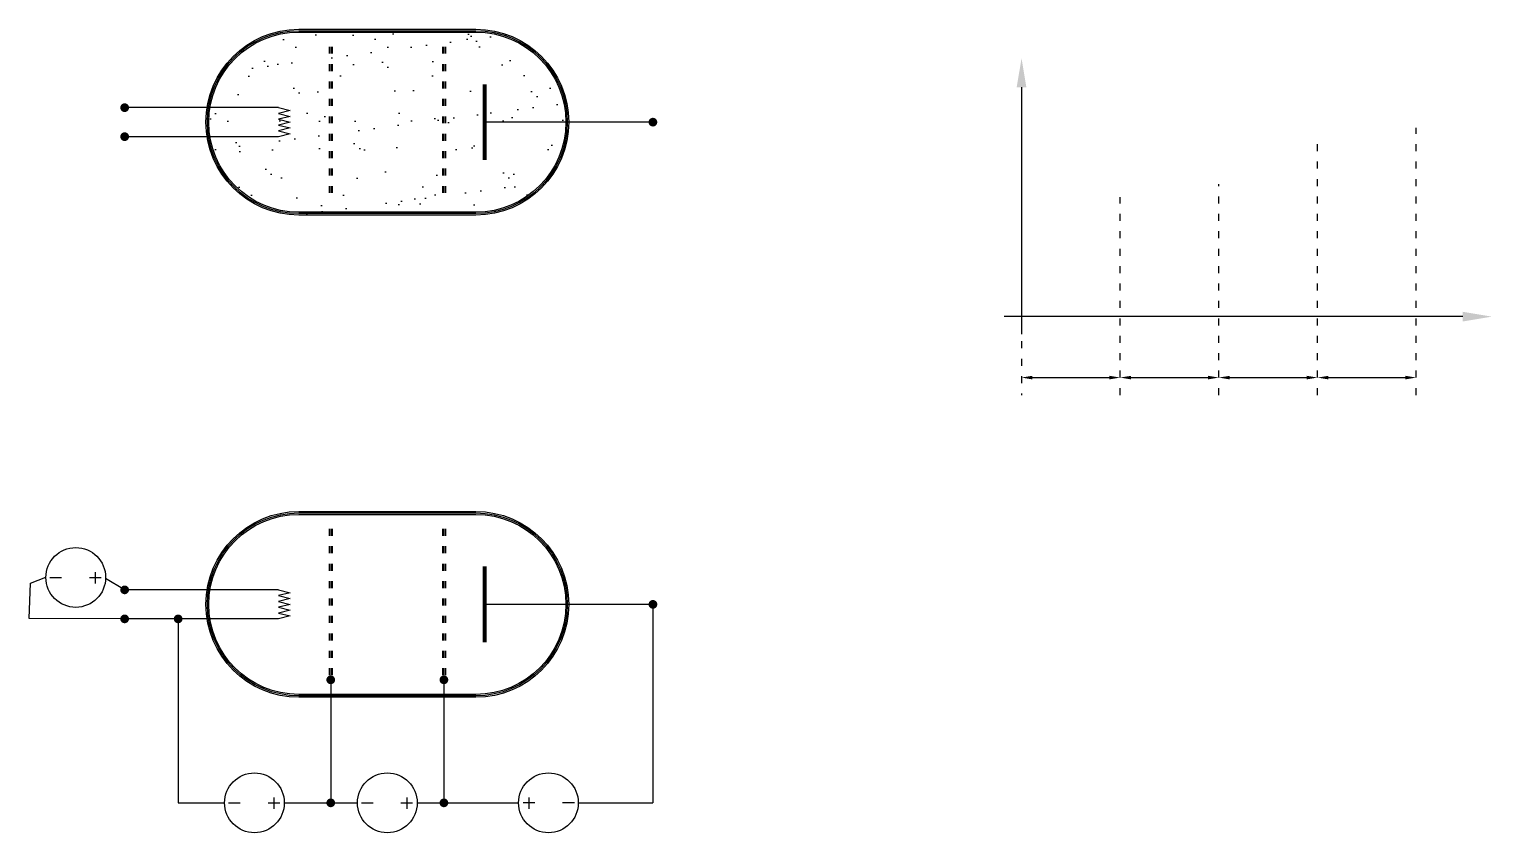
# Model space of a CAD drawing. Extents: x 17 to 521, y -146 to 131.
import ezdxf

# ---------------------------------------------------------------- set-up
doc = ezdxf.new("R2010")
doc.units = 0
doc.header["$LTSCALE"] = 0.2
doc.linetypes.add('ACAD_ISO03W100', pattern=[30, 12, -18])
doc.layers.get('0').update_dxf_attribs({"linetype": 'CONTINUOUS'})

msp = doc.modelspace()

# ---------------------------------------------------------------- hatches: boundary and pattern name
at = {"linetype": 'CONTINUOUS'}
h = msp.add_hatch(dxfattribs=at)
h.set_pattern_fill('AR-SAND', color=256, scale=0.4, style=0)
edge = h.paths.add_edge_path()
edge.add_arc((171, 99), 32, 270, 450)
edge.add_line((171, 131), (110, 131))
edge.add_arc((110, 99), 32, 90, 270)
edge.add_line((110, 67), (171, 67))

# ---------------------------------------------------------------- linework, layer by layer
at = {"linetype": 'ACAD_ISO03W100'}
for p, q in [((120.51, 125), (120.51, 73)), ((121, 125), (121, 73)), ((121.49, 125), (121.49, 73)), ((159.51, 125), (159.51, 73)), ((160, 125), (160, 73)), ((160.49, 125), (160.49, 73)), ((495, 5), (495, 97)), ((461, 5), (461, 94.75)), ((427, 5), (427, 77.68)), ((393, 5), (393, 73.19)), ((359, 23.5), (359, 5)), ((120.51, -41.13), (120.51, -93.13)), ((121, -41.13), (121, -93.13)), ((121.49, -41.13), (121.49, -93.13)), ((159.51, -41.13), (159.51, -93.13)), ((160, -41.13), (160, -93.13)), ((160.49, -41.13), (160.49, -93.13))]:
    msp.add_line(p, q, dxfattribs=at)
at = {"linetype": 'CONTINUOUS'}
for p, q in [((173.51, 112), (173.51, 86)), ((174, 112), (174, 86)), ((174.49, 112), (174.49, 86)), ((359, 111), (359, 26)), ((232, 99), (174, 99)), ((511, 32), (353, 32)), ((173.51, -54.13), (173.51, -80.13)), ((174, -54.13), (174, -80.13)), ((174.49, -54.13), (174.49, -80.13)), ((17.13, -72.04), (17.53, -59.82)), ((17.53, -59.82), (22.86, -57.76)), ((24.23, -57.89), (28.26, -57.89)), ((37.84, -57.89), (41.87, -57.89)), ((39.89, -55.98), (39.89, -59.94)), ((50, -62.13), (43.45, -58.25)), ((232, -67.13), (174, -67.13)), ((232, -67.13), (232, -135.51)), ((50, -72.13), (17.13, -72.04)), ((68.43, -72.13), (68.43, -135.51)), ((121, -93.13), (121, -135.51)), ((160, -93.13), (160, -135.51)), ((68.43, -135.51), (84.42, -135.51)), ((85.79, -135.55), (89.81, -135.55)), ((99.39, -135.55), (103.42, -135.55)), ((101.44, -133.64), (101.44, -137.6)), ((105.01, -135.51), (121, -135.51)), ((121, -135.51), (130.2, -135.51)), ((131.57, -135.55), (135.6, -135.55)), ((145.18, -135.55), (149.21, -135.55)), ((147.23, -133.64), (147.23, -137.6)), ((150.8, -135.51), (160, -135.51)), ((160, -135.51), (185.7, -135.51)), ((191.32, -135.55), (187.29, -135.55)), ((189.27, -133.64), (189.27, -137.6)), ((204.93, -135.55), (200.9, -135.55)), ((206.3, -135.51), (232, -135.51))]:
    msp.add_line(p, q, dxfattribs=at)
for p, q in [((103, 104), (50, 104)), ((103, 104), (107, 103)), ((107, 103), (103, 102)), ((103, 102), (107, 101)), ((107, 101), (103, 100)), ((103, 100), (107, 99)), ((107, 99), (103, 98)), ((103, 98), (107, 97)), ((107, 97), (103, 96)), ((103, 96), (107, 95)), ((103, 94), (50, 94)), ((107, 95), (103, 94)), ((103, -62.13), (50, -62.13)), ((103, -62.13), (107, -63.13)), ((107, -63.13), (103, -64.13)), ((103, -64.13), (107, -65.13)), ((107, -65.13), (103, -66.13)), ((103, -66.13), (107, -67.13)), ((107, -67.13), (103, -68.13)), ((103, -68.13), (107, -69.13)), ((107, -69.13), (103, -70.13)), ((103, -70.13), (107, -71.13)), ((103, -72.13), (50, -72.13)), ((107, -71.13), (103, -72.13))]:
    msp.add_line(p, q)
at = {"color": 0, "linetype": 'BYBLOCK'}
for p, q in [((362.75, 11), (389.25, 11)), ((396.75, 11), (423.25, 11)), ((430.75, 11), (457.25, 11)), ((464.75, 11), (491.25, 11))]:
    msp.add_line(p, q, dxfattribs=at)
for points in [[(110, 131), (171, 131, -1), (171, 67), (110, 67, -1)], [(110, 130.51), (171, 130.51, -1), (171, 67.49), (110, 67.49, -1)], [(110, 130.03), (171, 130.03, -1), (171, 67.97), (110, 67.97, -1)], [(110, -35.13), (171, -35.13, -1), (171, -99.13), (110, -99.13, -1)], [(110, -35.62), (171, -35.62, -1), (171, -98.64), (110, -98.64, -1)], [(110, -36.11), (171, -36.11, -1), (171, -98.16), (110, -98.16, -1)]]:
    msp.add_lwpolyline(points, format="xyb", close=True)
at = {"linetype": 'CONTINUOUS', "const_width": 1.5}
for points in [[(49.25, 104, 1), (50.75, 104, 1)], [(231.25, 99, 1), (232.75, 99, 1)], [(49.25, 94, 1), (50.75, 94, 1)], [(49.25, -62.13, 1), (50.75, -62.13, 1)], [(231.25, -67.13, 1), (232.75, -67.13, 1)], [(49.25, -72.13, 1), (50.75, -72.13, 1)], [(67.68, -72.13, 1), (69.18, -72.13, 1)], [(120.25, -93.13, 1), (121.75, -93.13, 1)], [(159.25, -93.13, 1), (160.75, -93.13, 1)], [(120.25, -135.51, 1), (121.75, -135.51, 1)], [(159.25, -135.51, 1), (160.75, -135.51, 1)]]:
    msp.add_lwpolyline(points, format="xyb", close=True, dxfattribs=at)
at = {"linetype": 'CONTINUOUS'}
for centre in [(33.16, -57.85), (94.71, -135.51), (140.5, -135.51), (196, -135.51)]:
    msp.add_circle(centre, 10.3, dxfattribs=at)
for points in [[(357.33, 111), (360.67, 111), (359, 121)], [(511, 33.67), (511, 30.33), (521, 32)]]:
    msp.add_solid(points, dxfattribs=at)
at = {"color": 0, "linetype": 'BYBLOCK'}
for points in [[(362.75, 11.62), (362.75, 10.38), (359, 11)], [(389.25, 11.62), (389.25, 10.38), (393, 11)], [(396.75, 11.62), (396.75, 10.38), (393, 11)], [(423.25, 11.62), (423.25, 10.38), (427, 11)], [(430.75, 11.62), (430.75, 10.38), (427, 11)], [(457.25, 11.62), (457.25, 10.38), (461, 11)], [(464.75, 11.62), (464.75, 10.38), (461, 11)], [(491.25, 11.62), (491.25, 10.38), (495, 11)]]:
    msp.add_solid(points, dxfattribs=at)

doc.saveas('drawing.dxf')
